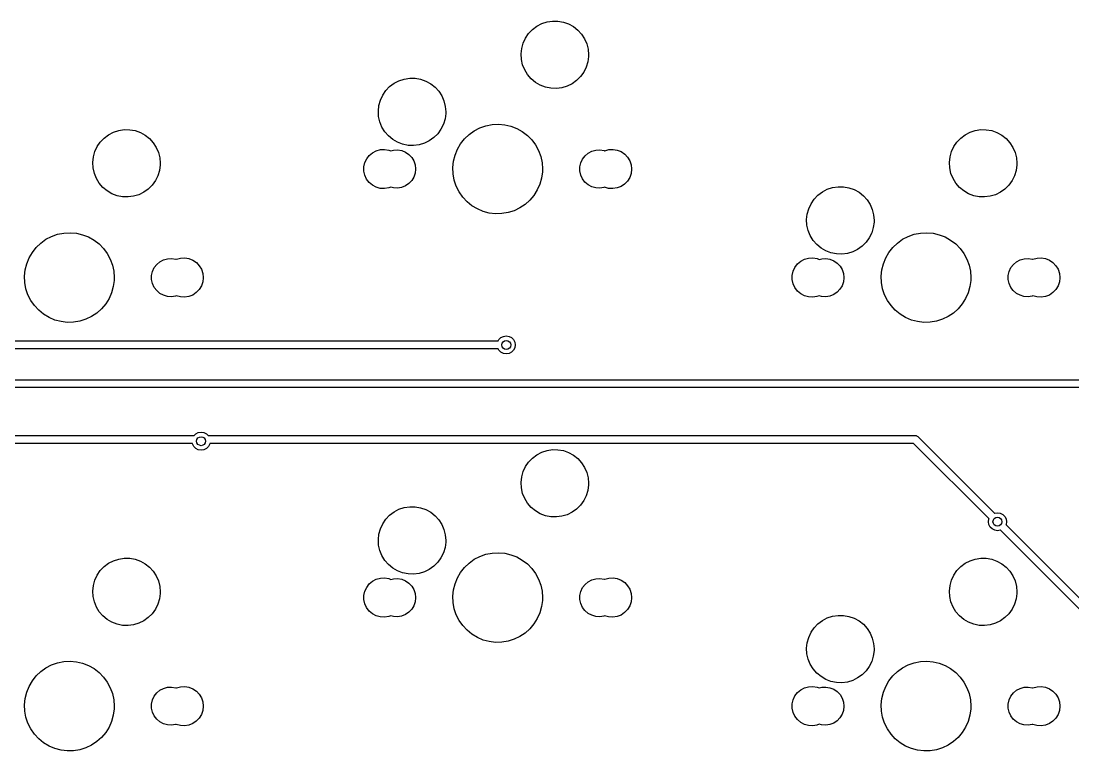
# Model space of a CAD drawing. Extents: x 52 to 375, y -138 to -43.
# Drawn here: x 271.14 to 317.93, y -94.19 to -61.75 of the extents above; entities that cross this region are included whole.
import ezdxf

# ---------------------------------------------------------------- set-up
doc = ezdxf.new("R2010")
doc.units = 0
doc.layers.add('BLACK', color=7, linetype='CONTINUOUS')

msp = doc.modelspace()

# ---------------------------------------------------------------- linework, layer by layer
at = {"layer": 'BLACK', "linetype": 'CONTINUOUS'}
for p, q in [((294.539, -61.7868), (294.782, -61.7497)), ((294.782, -61.7497), (295.027, -61.7527)), ((295.027, -61.7527), (295.269, -61.7958)), ((293.72, -62.302), (293.89, -62.1243)), ((293.89, -62.1243), (294.087, -61.9767)), ((294.087, -61.9767), (294.305, -61.8632)), ((294.305, -61.8632), (294.539, -61.7868)), ((295.269, -61.7958), (295.501, -61.8778)), ((295.501, -61.8778), (295.716, -61.9966)), ((295.716, -61.9966), (295.909, -62.149)), ((295.909, -62.149), (296.075, -62.3308)), ((293.478, -62.7281), (293.582, -62.5051)), ((293.582, -62.5051), (293.72, -62.302)), ((296.075, -62.3308), (296.208, -62.5372)), ((296.208, -62.5372), (296.306, -62.7626)), ((293.387, -63.2094), (293.413, -62.9649)), ((293.413, -62.9649), (293.478, -62.7281)), ((296.306, -62.7626), (296.366, -63.001)), ((296.366, -63.001), (296.386, -63.246)), ((293.401, -63.4548), (293.387, -63.2094)), ((293.455, -63.6946), (293.401, -63.4548)), ((296.352, -63.563), (296.281, -63.7982)), ((296.384, -63.3193), (296.352, -63.563)), ((296.386, -63.246), (296.384, -63.3193)), ((293.547, -63.9223), (293.455, -63.6946)), ((293.676, -64.1319), (293.547, -63.9223)), ((296.172, -64.0186), (296.029, -64.2182)), ((296.281, -63.7982), (296.172, -64.0186)), ((287.54, -64.6643), (287.737, -64.5167)), ((287.737, -64.5167), (287.955, -64.4032)), ((287.955, -64.4032), (288.189, -64.3268)), ((288.189, -64.3268), (288.432, -64.2897)), ((288.432, -64.2897), (288.677, -64.2927)), ((288.677, -64.2927), (288.919, -64.3358)), ((288.919, -64.3358), (289.151, -64.4178)), ((289.151, -64.4178), (289.366, -64.5366)), ((289.366, -64.5366), (289.559, -64.689)), ((293.837, -64.3177), (293.676, -64.1319)), ((294.026, -64.4747), (293.837, -64.3177)), ((294.238, -64.5987), (294.026, -64.4747)), ((295.654, -64.5344), (295.434, -64.6426)), ((295.854, -64.3917), (295.654, -64.5344)), ((296.029, -64.2182), (295.854, -64.3917)), ((287.232, -65.0451), (287.37, -64.842)), ((287.37, -64.842), (287.54, -64.6643)), ((289.559, -64.689), (289.725, -64.8708)), ((289.725, -64.8708), (289.858, -65.0772)), ((294.468, -64.6864), (294.238, -64.5987)), ((294.709, -64.7354), (294.468, -64.6864)), ((294.954, -64.7445), (294.709, -64.7354)), ((295.198, -64.7132), (294.954, -64.7445)), ((295.434, -64.6426), (295.198, -64.7132)), ((287.063, -65.5049), (287.128, -65.2681)), ((287.128, -65.2681), (287.232, -65.0451)), ((289.858, -65.0772), (289.956, -65.3026)), ((289.956, -65.3026), (290.016, -65.541)), ((287.037, -65.7494), (287.063, -65.5049)), ((287.051, -65.9948), (287.037, -65.7494)), ((290.034, -65.8593), (290.002, -66.103)), ((290.016, -65.541), (290.036, -65.786)), ((290.036, -65.786), (290.034, -65.8593)), ((287.105, -66.2346), (287.051, -65.9948)), ((287.197, -66.4623), (287.105, -66.2346)), ((289.931, -66.3382), (289.822, -66.5586)), ((290.002, -66.103), (289.931, -66.3382)), ((291.554, -66.4961), (291.82, -66.4028)), ((291.82, -66.4028), (292.096, -66.3478)), ((292.096, -66.3478), (292.378, -66.3323)), ((292.378, -66.3323), (292.658, -66.3566)), ((292.658, -66.3566), (292.932, -66.4202)), ((292.932, -66.4202), (293.195, -66.5219)), ((274.84, -66.9503), (275.037, -66.8027)), ((275.037, -66.8027), (275.255, -66.6892)), ((275.255, -66.6892), (275.489, -66.6128)), ((275.489, -66.6128), (275.732, -66.5757)), ((275.732, -66.5757), (275.977, -66.5787)), ((275.977, -66.5787), (276.219, -66.6218)), ((276.219, -66.6218), (276.451, -66.7038)), ((276.451, -66.7038), (276.666, -66.8226)), ((276.666, -66.8226), (276.859, -66.975)), ((287.326, -66.6719), (287.197, -66.4623)), ((287.487, -66.8577), (287.326, -66.6719)), ((287.676, -67.0147), (287.487, -66.8577)), ((289.679, -66.7582), (289.504, -66.9317)), ((289.822, -66.5586), (289.679, -66.7582)), ((290.871, -66.9841), (291.075, -66.7897)), ((291.075, -66.7897), (291.304, -66.6259)), ((291.304, -66.6259), (291.554, -66.4961)), ((293.195, -66.5219), (293.441, -66.6595)), ((293.441, -66.6595), (293.665, -66.8304)), ((293.665, -66.8304), (293.862, -67.0311)), ((312.94, -66.9503), (313.137, -66.8027)), ((313.137, -66.8027), (313.355, -66.6892)), ((313.355, -66.6892), (313.589, -66.6128)), ((313.589, -66.6128), (313.832, -66.5757)), ((313.832, -66.5757), (314.077, -66.5787)), ((314.077, -66.5787), (314.319, -66.6218)), ((314.319, -66.6218), (314.551, -66.7038)), ((314.551, -66.7038), (314.766, -66.8226)), ((314.766, -66.8226), (314.959, -66.975)), ((274.428, -67.5541), (274.532, -67.3311)), ((274.532, -67.3311), (274.67, -67.128)), ((274.67, -67.128), (274.84, -66.9503)), ((276.859, -66.975), (277.025, -67.1568)), ((277.025, -67.1568), (277.158, -67.3632)), ((277.158, -67.3632), (277.256, -67.5886)), ((287.888, -67.1387), (287.676, -67.0147)), ((288.118, -67.2264), (287.888, -67.1387)), ((288.359, -67.2754), (288.118, -67.2264)), ((288.604, -67.2845), (288.359, -67.2754)), ((288.848, -67.2532), (288.604, -67.2845)), ((289.084, -67.1826), (288.848, -67.2532)), ((289.304, -67.0744), (289.084, -67.1826)), ((289.504, -66.9317), (289.304, -67.0744)), ((290.556, -67.4488), (290.697, -67.2053)), ((290.697, -67.2053), (290.871, -66.9841)), ((293.862, -67.0311), (294.03, -67.2576)), ((294.03, -67.2576), (294.163, -67.5055)), ((312.528, -67.5541), (312.632, -67.3311)), ((312.632, -67.3311), (312.77, -67.128)), ((312.77, -67.128), (312.94, -66.9503)), ((314.959, -66.975), (315.125, -67.1568)), ((315.125, -67.1568), (315.258, -67.3632)), ((315.258, -67.3632), (315.356, -67.5886)), ((274.337, -68.0354), (274.363, -67.7909)), ((274.363, -67.7909), (274.428, -67.5541)), ((277.256, -67.5886), (277.316, -67.827)), ((277.316, -67.827), (277.336, -68.072)), ((286.518, -67.8727), (286.633, -67.7226)), ((286.633, -67.7226), (286.777, -67.6006)), ((286.777, -67.6006), (286.944, -67.5124)), ((286.944, -67.5124), (287.126, -67.4623)), ((287.126, -67.4623), (287.315, -67.4524)), ((287.315, -67.4524), (287.502, -67.4832)), ((287.502, -67.4832), (287.592, -67.5195)), ((287.592, -67.5195), (287.71, -67.4869)), ((287.71, -67.4869), (287.894, -67.4773)), ((287.894, -67.4773), (288.075, -67.5073)), ((288.075, -67.5073), (288.245, -67.5755)), ((288.245, -67.5755), (288.397, -67.6787)), ((288.397, -67.6787), (288.523, -67.8121)), ((288.523, -67.8121), (288.618, -67.9695)), ((290.382, -67.9832), (290.45, -67.7099)), ((290.45, -67.7099), (290.556, -67.4488)), ((294.163, -67.5055), (294.261, -67.7697)), ((294.261, -67.7697), (294.32, -68.0451)), ((296.119, -67.8857), (296.231, -67.7398)), ((296.231, -67.7398), (296.371, -67.6213)), ((296.371, -67.6213), (296.533, -67.5357)), ((296.533, -67.5357), (296.71, -67.4869)), ((296.71, -67.4869), (296.894, -67.4773)), ((296.894, -67.4773), (297.075, -67.5073)), ((297.075, -67.5073), (297.097, -67.5162)), ((297.097, -67.5162), (297.104, -67.5124)), ((297.104, -67.5124), (297.286, -67.4623)), ((297.286, -67.4623), (297.475, -67.4524)), ((297.475, -67.4524), (297.662, -67.4832)), ((297.662, -67.4832), (297.837, -67.5534)), ((297.837, -67.5534), (297.993, -67.6597)), ((297.993, -67.6597), (298.123, -67.797)), ((298.123, -67.797), (298.221, -67.959)), ((312.437, -68.0354), (312.463, -67.7909)), ((312.463, -67.7909), (312.528, -67.5541)), ((315.356, -67.5886), (315.416, -67.827)), ((315.416, -67.827), (315.436, -68.072)), ((274.351, -68.2808), (274.337, -68.0354)), ((274.405, -68.5206), (274.351, -68.2808)), ((277.334, -68.1453), (277.302, -68.389)), ((277.336, -68.072), (277.334, -68.1453)), ((286.396, -68.4175), (286.397, -68.2285)), ((286.397, -68.2285), (286.438, -68.044)), ((286.438, -68.044), (286.518, -67.8727)), ((288.618, -67.9695), (288.676, -68.1435)), ((288.676, -68.1435), (288.696, -68.326)), ((290.353, -68.2634), (290.382, -67.9832)), ((290.364, -68.5448), (290.353, -68.2634)), ((294.32, -68.0451), (294.34, -68.326)), ((296.001, -68.2313), (296.042, -68.0521)), ((296.001, -68.4148), (296.001, -68.2313)), ((296.042, -68.0521), (296.119, -67.8857)), ((298.221, -67.959), (298.281, -68.1381)), ((298.281, -68.1381), (298.301, -68.326)), ((312.451, -68.2808), (312.437, -68.0354)), ((312.505, -68.5206), (312.451, -68.2808)), ((315.434, -68.1453), (315.402, -68.389)), ((315.436, -68.072), (315.434, -68.1453)), ((274.497, -68.7483), (274.405, -68.5206)), ((274.626, -68.9579), (274.497, -68.7483)), ((277.231, -68.6242), (277.122, -68.8446)), ((277.302, -68.389), (277.231, -68.6242)), ((286.436, -68.6022), (286.396, -68.4175)), ((286.515, -68.774), (286.436, -68.6022)), ((286.628, -68.925), (286.515, -68.774)), ((288.615, -68.6879), (288.52, -68.8446)), ((288.675, -68.5143), (288.615, -68.6879)), ((288.696, -68.3319), (288.675, -68.5143)), ((288.696, -68.326), (288.696, -68.3319)), ((290.415, -68.8219), (290.364, -68.5448)), ((294.299, -68.7303), (294.222, -69.0014)), ((294.336, -68.4512), (294.299, -68.7303)), ((294.34, -68.326), (294.336, -68.4512)), ((296.04, -68.5943), (296.001, -68.4148)), ((296.116, -68.7612), (296.04, -68.5943)), ((296.227, -68.9079), (296.116, -68.7612)), ((298.218, -68.6986), (298.119, -68.8599)), ((298.279, -68.5199), (298.218, -68.6986)), ((298.301, -68.3321), (298.279, -68.5199)), ((298.301, -68.326), (298.301, -68.3321)), ((312.597, -68.7483), (312.505, -68.5206)), ((312.726, -68.9579), (312.597, -68.7483)), ((315.331, -68.6242), (315.222, -68.8446)), ((315.402, -68.389), (315.331, -68.6242)), ((274.787, -69.1437), (274.626, -68.9579)), ((274.976, -69.3007), (274.787, -69.1437)), ((276.804, -69.2177), (276.604, -69.3604)), ((276.979, -69.0442), (276.804, -69.2177)), ((277.122, -68.8446), (276.979, -69.0442)), ((286.772, -69.048), (286.628, -68.925)), ((286.938, -69.1373), (286.772, -69.048)), ((287.12, -69.1887), (286.938, -69.1373)), ((287.309, -69.2), (287.12, -69.1887)), ((287.496, -69.1704), (287.309, -69.2)), ((287.593, -69.1324), (287.496, -69.1704)), ((287.704, -69.1641), (287.593, -69.1324)), ((287.888, -69.175), (287.704, -69.1641)), ((288.069, -69.1463), (287.888, -69.175)), ((288.24, -69.0793), (288.069, -69.1463)), ((288.393, -68.9771), (288.24, -69.0793)), ((288.52, -68.8446), (288.393, -68.9771)), ((290.504, -69.089), (290.415, -68.8219)), ((290.63, -69.341), (290.504, -69.089)), ((294.222, -69.0014), (294.108, -69.259)), ((296.366, -69.0273), (296.227, -68.9079)), ((296.528, -69.1141), (296.366, -69.0273)), ((296.704, -69.1641), (296.528, -69.1141)), ((296.888, -69.175), (296.704, -69.1641)), ((297.069, -69.1463), (296.888, -69.175)), ((297.096, -69.1358), (297.069, -69.1463)), ((297.098, -69.1373), (297.096, -69.1358)), ((297.28, -69.1887), (297.098, -69.1373)), ((297.469, -69.2), (297.28, -69.1887)), ((297.656, -69.1704), (297.469, -69.2)), ((297.832, -69.1014), (297.656, -69.1704)), ((297.989, -68.9963), (297.832, -69.1014)), ((298.119, -68.8599), (297.989, -68.9963)), ((306.787, -69.3427), (307.005, -69.2292)), ((307.005, -69.2292), (307.239, -69.1528)), ((307.239, -69.1528), (307.482, -69.1157)), ((307.482, -69.1157), (307.727, -69.1187)), ((307.727, -69.1187), (307.969, -69.1618)), ((307.969, -69.1618), (308.201, -69.2438)), ((308.201, -69.2438), (308.416, -69.3626)), ((312.887, -69.1437), (312.726, -68.9579)), ((313.076, -69.3007), (312.887, -69.1437)), ((314.904, -69.2177), (314.704, -69.3604)), ((315.079, -69.0442), (314.904, -69.2177)), ((315.222, -68.8446), (315.079, -69.0442)), ((275.188, -69.4247), (274.976, -69.3007)), ((275.418, -69.5124), (275.188, -69.4247)), ((275.659, -69.5614), (275.418, -69.5124)), ((275.904, -69.5705), (275.659, -69.5614)), ((276.148, -69.5392), (275.904, -69.5705)), ((276.384, -69.4686), (276.148, -69.5392)), ((276.604, -69.3604), (276.384, -69.4686)), ((290.79, -69.5727), (290.63, -69.341)), ((290.981, -69.7795), (290.79, -69.5727)), ((293.959, -69.498), (293.778, -69.7136)), ((294.108, -69.259), (293.959, -69.498)), ((306.282, -69.8711), (306.42, -69.668)), ((306.42, -69.668), (306.59, -69.4903)), ((306.59, -69.4903), (306.787, -69.3427)), ((308.416, -69.3626), (308.609, -69.515)), ((308.609, -69.515), (308.775, -69.6968)), ((308.775, -69.6968), (308.908, -69.9032)), ((313.288, -69.4247), (313.076, -69.3007)), ((313.518, -69.5124), (313.288, -69.4247)), ((313.759, -69.5614), (313.518, -69.5124)), ((314.004, -69.5705), (313.759, -69.5614)), ((314.248, -69.5392), (314.004, -69.5705)), ((314.484, -69.4686), (314.248, -69.5392)), ((314.704, -69.3604), (314.484, -69.4686)), ((291.2, -69.9573), (290.981, -69.7795)), ((291.441, -70.1026), (291.2, -69.9573)), ((291.7, -70.2124), (291.441, -70.1026)), ((293.08, -70.1799), (292.812, -70.2648)), ((293.334, -70.058), (293.08, -70.1799)), ((293.568, -69.9015), (293.334, -70.058)), ((293.778, -69.7136), (293.568, -69.9015)), ((306.113, -70.3309), (306.178, -70.0941)), ((306.178, -70.0941), (306.282, -69.8711)), ((308.908, -69.9032), (309.006, -70.1286)), ((309.006, -70.1286), (309.066, -70.367)), ((291.973, -70.2846), (291.7, -70.2124)), ((292.252, -70.3177), (291.973, -70.2846)), ((292.534, -70.3111), (292.252, -70.3177)), ((292.812, -70.2648), (292.534, -70.3111)), ((306.087, -70.5754), (306.113, -70.3309)), ((306.101, -70.8208), (306.087, -70.5754)), ((309.066, -70.367), (309.086, -70.612)), ((309.086, -70.612), (309.084, -70.6853)), ((306.155, -71.0606), (306.101, -70.8208)), ((306.247, -71.2883), (306.155, -71.0606)), ((309.052, -70.929), (308.981, -71.1642)), ((309.084, -70.6853), (309.052, -70.929)), ((272.025, -71.6157), (272.254, -71.4519)), ((272.254, -71.4519), (272.504, -71.3221)), ((272.504, -71.3221), (272.77, -71.2288)), ((272.77, -71.2288), (273.046, -71.1738)), ((273.046, -71.1738), (273.328, -71.1583)), ((273.328, -71.1583), (273.608, -71.1826)), ((273.608, -71.1826), (273.882, -71.2462)), ((273.882, -71.2462), (274.145, -71.3479)), ((274.145, -71.3479), (274.391, -71.4855)), ((274.391, -71.4855), (274.615, -71.6564)), ((306.376, -71.4979), (306.247, -71.2883)), ((306.537, -71.6837), (306.376, -71.4979)), ((308.729, -71.5842), (308.554, -71.7577)), ((308.872, -71.3846), (308.729, -71.5842)), ((308.981, -71.1642), (308.872, -71.3846)), ((310.125, -71.6157), (310.354, -71.4519)), ((310.354, -71.4519), (310.604, -71.3221)), ((310.604, -71.3221), (310.87, -71.2288)), ((310.87, -71.2288), (311.146, -71.1738)), ((311.146, -71.1738), (311.428, -71.1583)), ((311.428, -71.1583), (311.708, -71.1826)), ((311.708, -71.1826), (311.982, -71.2462)), ((311.982, -71.2462), (312.245, -71.3479)), ((312.245, -71.3479), (312.491, -71.4855)), ((312.491, -71.4855), (312.715, -71.6564)), ((271.506, -72.2748), (271.647, -72.0313)), ((271.647, -72.0313), (271.821, -71.8101)), ((271.821, -71.8101), (272.025, -71.6157)), ((274.615, -71.6564), (274.812, -71.8571)), ((274.812, -71.8571), (274.98, -72.0836)), ((306.726, -71.8407), (306.537, -71.6837)), ((306.938, -71.9647), (306.726, -71.8407)), ((307.168, -72.0524), (306.938, -71.9647)), ((307.409, -72.1014), (307.168, -72.0524)), ((308.134, -72.0086), (307.898, -72.0792)), ((308.354, -71.9004), (308.134, -72.0086)), ((308.554, -71.7577), (308.354, -71.9004)), ((309.606, -72.2748), (309.747, -72.0313)), ((309.747, -72.0313), (309.921, -71.8101)), ((309.921, -71.8101), (310.125, -71.6157)), ((312.715, -71.6564), (312.912, -71.8571)), ((312.912, -71.8571), (313.08, -72.0836)), ((271.4, -72.5359), (271.506, -72.2748)), ((274.98, -72.0836), (275.113, -72.3315)), ((275.113, -72.3315), (275.211, -72.5957)), ((277.181, -72.5658), (277.321, -72.4473)), ((277.321, -72.4473), (277.483, -72.3617)), ((277.483, -72.3617), (277.66, -72.3129)), ((277.66, -72.3129), (277.844, -72.3033)), ((277.844, -72.3033), (278.025, -72.3333)), ((278.025, -72.3333), (278.047, -72.3422)), ((278.047, -72.3422), (278.054, -72.3384)), ((278.054, -72.3384), (278.236, -72.2883)), ((278.236, -72.2883), (278.425, -72.2784)), ((278.425, -72.2784), (278.612, -72.3092)), ((278.612, -72.3092), (278.787, -72.3794)), ((278.787, -72.3794), (278.943, -72.4857)), ((278.943, -72.4857), (279.073, -72.623)), ((305.683, -72.5486), (305.827, -72.4266)), ((305.827, -72.4266), (305.994, -72.3384)), ((305.994, -72.3384), (306.176, -72.2883)), ((306.176, -72.2883), (306.365, -72.2784)), ((306.365, -72.2784), (306.552, -72.3092)), ((306.552, -72.3092), (306.642, -72.3455)), ((306.642, -72.3455), (306.76, -72.3129)), ((306.76, -72.3129), (306.944, -72.3033)), ((306.944, -72.3033), (307.125, -72.3333)), ((307.125, -72.3333), (307.295, -72.4015)), ((307.295, -72.4015), (307.447, -72.5047)), ((307.654, -72.1105), (307.409, -72.1014)), ((307.447, -72.5047), (307.573, -72.6381)), ((307.898, -72.0792), (307.654, -72.1105)), ((309.5, -72.5359), (309.606, -72.2748)), ((313.08, -72.0836), (313.213, -72.3315)), ((313.213, -72.3315), (313.311, -72.5957)), ((315.281, -72.5658), (315.421, -72.4473)), ((315.421, -72.4473), (315.583, -72.3617)), ((315.583, -72.3617), (315.76, -72.3129)), ((315.76, -72.3129), (315.944, -72.3033)), ((315.944, -72.3033), (316.125, -72.3333)), ((316.125, -72.3333), (316.147, -72.3422)), ((316.147, -72.3422), (316.154, -72.3384)), ((316.154, -72.3384), (316.336, -72.2883)), ((316.336, -72.2883), (316.525, -72.2784)), ((316.525, -72.2784), (316.712, -72.3092)), ((316.712, -72.3092), (316.887, -72.3794)), ((316.887, -72.3794), (317.043, -72.4857)), ((317.043, -72.4857), (317.173, -72.623)), ((271.303, -73.0894), (271.332, -72.8092)), ((271.332, -72.8092), (271.4, -72.5359)), ((275.211, -72.5957), (275.27, -72.8711)), ((275.27, -72.8711), (275.29, -73.152)), ((276.951, -73.0573), (276.992, -72.8781)), ((276.992, -72.8781), (277.069, -72.7117)), ((277.069, -72.7117), (277.181, -72.5658)), ((279.073, -72.623), (279.171, -72.785)), ((279.171, -72.785), (279.231, -72.9641)), ((279.231, -72.9641), (279.251, -73.152)), ((305.447, -73.0545), (305.488, -72.87)), ((305.488, -72.87), (305.568, -72.6987)), ((305.568, -72.6987), (305.683, -72.5486)), ((307.573, -72.6381), (307.668, -72.7955)), ((307.668, -72.7955), (307.726, -72.9695)), ((307.726, -72.9695), (307.746, -73.152)), ((309.403, -73.0894), (309.432, -72.8092)), ((309.432, -72.8092), (309.5, -72.5359)), ((313.311, -72.5957), (313.37, -72.8711)), ((313.37, -72.8711), (313.39, -73.152)), ((315.051, -73.0573), (315.092, -72.8781)), ((315.092, -72.8781), (315.169, -72.7117)), ((315.169, -72.7117), (315.281, -72.5658)), ((317.173, -72.623), (317.271, -72.785)), ((317.271, -72.785), (317.331, -72.9641)), ((317.331, -72.9641), (317.351, -73.152)), ((271.314, -73.3708), (271.303, -73.0894)), ((271.365, -73.6479), (271.314, -73.3708)), ((275.286, -73.2772), (275.249, -73.5563)), ((275.29, -73.152), (275.286, -73.2772)), ((276.951, -73.2408), (276.951, -73.0573)), ((276.99, -73.4203), (276.951, -73.2408)), ((277.066, -73.5872), (276.99, -73.4203)), ((279.229, -73.3459), (279.168, -73.5246)), ((279.251, -73.1581), (279.229, -73.3459)), ((279.251, -73.152), (279.251, -73.1581)), ((305.446, -73.2435), (305.447, -73.0545)), ((305.486, -73.4282), (305.446, -73.2435)), ((305.565, -73.6), (305.486, -73.4282)), ((307.725, -73.3403), (307.665, -73.5139)), ((307.746, -73.1579), (307.725, -73.3403)), ((307.746, -73.152), (307.746, -73.1579)), ((309.414, -73.3708), (309.403, -73.0894)), ((309.465, -73.6479), (309.414, -73.3708)), ((313.386, -73.2772), (313.349, -73.5563)), ((313.39, -73.152), (313.386, -73.2772)), ((315.051, -73.2408), (315.051, -73.0573)), ((315.09, -73.4203), (315.051, -73.2408)), ((315.166, -73.5872), (315.09, -73.4203)), ((317.329, -73.3459), (317.268, -73.5246)), ((317.351, -73.1581), (317.329, -73.3459)), ((317.351, -73.152), (317.351, -73.1581)), ((271.454, -73.915), (271.365, -73.6479)), ((271.58, -74.167), (271.454, -73.915)), ((275.172, -73.8274), (275.058, -74.085)), ((275.249, -73.5563), (275.172, -73.8274)), ((277.177, -73.7339), (277.066, -73.5872)), ((277.316, -73.8533), (277.177, -73.7339)), ((277.478, -73.9401), (277.316, -73.8533)), ((278.939, -73.8223), (278.782, -73.9274)), ((279.069, -73.6859), (278.939, -73.8223)), ((279.168, -73.5246), (279.069, -73.6859)), ((305.678, -73.751), (305.565, -73.6)), ((305.822, -73.874), (305.678, -73.751)), ((305.988, -73.9633), (305.822, -73.874)), ((307.29, -73.9053), (307.119, -73.9723)), ((307.443, -73.8031), (307.29, -73.9053)), ((307.57, -73.6706), (307.443, -73.8031)), ((307.665, -73.5139), (307.57, -73.6706)), ((309.554, -73.915), (309.465, -73.6479)), ((309.68, -74.167), (309.554, -73.915)), ((313.272, -73.8274), (313.158, -74.085)), ((313.349, -73.5563), (313.272, -73.8274)), ((315.277, -73.7339), (315.166, -73.5872)), ((315.416, -73.8533), (315.277, -73.7339)), ((315.578, -73.9401), (315.416, -73.8533)), ((317.039, -73.8223), (316.882, -73.9274)), ((317.169, -73.6859), (317.039, -73.8223)), ((317.268, -73.5246), (317.169, -73.6859)), ((271.74, -74.3987), (271.58, -74.167)), ((274.909, -74.324), (274.728, -74.5396)), ((275.058, -74.085), (274.909, -74.324)), ((277.654, -73.9901), (277.478, -73.9401)), ((277.838, -74.001), (277.654, -73.9901)), ((278.019, -73.9723), (277.838, -74.001)), ((278.046, -73.9618), (278.019, -73.9723)), ((278.048, -73.9633), (278.046, -73.9618)), ((278.23, -74.0147), (278.048, -73.9633)), ((278.419, -74.026), (278.23, -74.0147)), ((278.606, -73.9964), (278.419, -74.026)), ((278.782, -73.9274), (278.606, -73.9964)), ((306.17, -74.0147), (305.988, -73.9633)), ((306.359, -74.026), (306.17, -74.0147)), ((306.546, -73.9964), (306.359, -74.026)), ((306.643, -73.9584), (306.546, -73.9964)), ((306.754, -73.9901), (306.643, -73.9584)), ((306.938, -74.001), (306.754, -73.9901)), ((307.119, -73.9723), (306.938, -74.001)), ((309.84, -74.3987), (309.68, -74.167)), ((313.009, -74.324), (312.828, -74.5396)), ((313.158, -74.085), (313.009, -74.324)), ((315.754, -73.9901), (315.578, -73.9401)), ((315.938, -74.001), (315.754, -73.9901)), ((316.119, -73.9723), (315.938, -74.001)), ((316.146, -73.9618), (316.119, -73.9723)), ((316.148, -73.9633), (316.146, -73.9618)), ((316.33, -74.0147), (316.148, -73.9633)), ((316.519, -74.026), (316.33, -74.0147)), ((316.706, -73.9964), (316.519, -74.026)), ((316.882, -73.9274), (316.706, -73.9964)), ((271.931, -74.6055), (271.74, -74.3987)), ((272.15, -74.7833), (271.931, -74.6055)), ((272.391, -74.9286), (272.15, -74.7833)), ((274.518, -74.7275), (274.284, -74.884)), ((274.728, -74.5396), (274.518, -74.7275)), ((310.031, -74.6055), (309.84, -74.3987)), ((310.25, -74.7833), (310.031, -74.6055)), ((310.491, -74.9286), (310.25, -74.7833)), ((312.618, -74.7275), (312.384, -74.884)), ((312.828, -74.5396), (312.618, -74.7275)), ((272.65, -75.0384), (272.391, -74.9286)), ((272.923, -75.1106), (272.65, -75.0384)), ((273.202, -75.1437), (272.923, -75.1106)), ((273.484, -75.1371), (273.202, -75.1437)), ((273.762, -75.0908), (273.484, -75.1371)), ((274.03, -75.0059), (273.762, -75.0908)), ((274.284, -74.884), (274.03, -75.0059)), ((310.75, -75.0384), (310.491, -74.9286)), ((311.023, -75.1106), (310.75, -75.0384)), ((311.302, -75.1437), (311.023, -75.1106)), ((311.584, -75.1371), (311.302, -75.1437)), ((311.862, -75.0908), (311.584, -75.1371)), ((312.13, -75.0059), (311.862, -75.0908)), ((312.384, -74.884), (312.13, -75.0059)), ((292.49, -75.8225), (292.601, -75.7657)), ((292.601, -75.7657), (292.725, -75.7461)), ((292.725, -75.7461), (292.849, -75.7657)), ((292.849, -75.7657), (292.96, -75.8225)), ((262.057, -75.9711), (292.371, -75.9711)), ((292.371, -75.9711), (292.401, -75.911)), ((292.401, -75.911), (292.49, -75.8225)), ((292.96, -75.8225), (293.049, -75.911)), ((293.049, -75.911), (293.105, -76.0225)), ((293.105, -76.0225), (293.125, -76.1461)), ((293.125, -76.1461), (293.105, -76.2697)), ((292.371, -76.3211), (261.984, -76.3211)), ((292.401, -76.3812), (292.371, -76.3211)), ((292.49, -76.4697), (292.401, -76.3812)), ((292.601, -76.5265), (292.49, -76.4697)), ((292.725, -76.5461), (292.601, -76.5265)), ((292.849, -76.5265), (292.725, -76.5461)), ((292.96, -76.4697), (292.849, -76.5265)), ((293.049, -76.3812), (292.96, -76.4697)), ((293.105, -76.2697), (293.049, -76.3812)), ((320.949, -78.0427), (248.41, -78.0427)), ((248.482, -77.6927), (321.021, -77.6927)), ((249.317, -80.1732), (278.847, -80.1732)), ((278.847, -80.1732), (278.919, -80.1009)), ((278.919, -80.1009), (279.03, -80.0441)), ((279.03, -80.0441), (279.154, -80.0245)), ((279.154, -80.0245), (279.278, -80.0441)), ((279.278, -80.0441), (279.389, -80.1009)), ((279.389, -80.1009), (279.462, -80.1732)), ((279.462, -80.1732), (310.919, -80.1732)), ((310.919, -80.1732), (310.962, -80.1787)), ((310.962, -80.1787), (310.966, -80.1809)), ((310.966, -80.1809), (310.971, -80.1812)), ((310.971, -80.1812), (311.003, -80.2005)), ((311.003, -80.2005), (311.036, -80.2181)), ((311.036, -80.2181), (311.038, -80.222)), ((311.038, -80.222), (311.042, -80.2245)), ((311.042, -80.2245), (314.445, -83.6271)), ((278.77, -80.5232), (249.245, -80.5232)), ((278.774, -80.5481), (278.77, -80.5232)), ((278.83, -80.6596), (278.774, -80.5481)), ((278.919, -80.7481), (278.83, -80.6596)), ((279.03, -80.8049), (278.919, -80.7481)), ((279.154, -80.8245), (279.03, -80.8049)), ((279.278, -80.8049), (279.154, -80.8245)), ((279.389, -80.7481), (279.278, -80.8049)), ((279.478, -80.6596), (279.389, -80.7481)), ((279.535, -80.5481), (279.478, -80.6596)), ((279.538, -80.5232), (279.535, -80.5481)), ((310.846, -80.5232), (279.538, -80.5232)), ((294.087, -81.0267), (294.305, -80.9132)), ((294.305, -80.9132), (294.539, -80.8368)), ((294.539, -80.8368), (294.782, -80.7997)), ((294.782, -80.7997), (295.027, -80.8027)), ((295.027, -80.8027), (295.269, -80.8458)), ((295.269, -80.8458), (295.501, -80.9278)), ((295.501, -80.9278), (295.716, -81.0466)), ((314.198, -83.8746), (310.846, -80.5232)), ((293.582, -81.5551), (293.72, -81.352)), ((293.72, -81.352), (293.89, -81.1743)), ((293.89, -81.1743), (294.087, -81.0267)), ((295.716, -81.0466), (295.909, -81.199)), ((295.909, -81.199), (296.075, -81.3808)), ((296.075, -81.3808), (296.208, -81.5872)), ((293.413, -82.0149), (293.478, -81.7781)), ((293.478, -81.7781), (293.582, -81.5551)), ((296.208, -81.5872), (296.306, -81.8126)), ((296.306, -81.8126), (296.366, -82.051)), ((293.387, -82.2594), (293.413, -82.0149)), ((293.401, -82.5048), (293.387, -82.2594)), ((296.366, -82.051), (296.386, -82.296)), ((296.386, -82.296), (296.384, -82.3693)), ((293.455, -82.7446), (293.401, -82.5048)), ((293.547, -82.9723), (293.455, -82.7446)), ((296.352, -82.613), (296.281, -82.8482)), ((296.384, -82.3693), (296.352, -82.613)), ((293.676, -83.1819), (293.547, -82.9723)), ((293.837, -83.3677), (293.676, -83.1819)), ((296.029, -83.2682), (295.854, -83.4417)), ((296.172, -83.0686), (296.029, -83.2682)), ((296.281, -82.8482), (296.172, -83.0686)), ((287.37, -83.892), (287.54, -83.7143)), ((287.54, -83.7143), (287.737, -83.5667)), ((287.737, -83.5667), (287.955, -83.4532)), ((287.955, -83.4532), (288.189, -83.3768)), ((288.189, -83.3768), (288.432, -83.3397)), ((288.432, -83.3397), (288.677, -83.3427)), ((288.677, -83.3427), (288.919, -83.3858)), ((288.919, -83.3858), (289.151, -83.4678)), ((289.151, -83.4678), (289.366, -83.5866)), ((289.366, -83.5866), (289.559, -83.739)), ((289.559, -83.739), (289.725, -83.9208)), ((294.026, -83.5247), (293.837, -83.3677)), ((294.238, -83.6487), (294.026, -83.5247)), ((294.468, -83.7364), (294.238, -83.6487)), ((294.709, -83.7854), (294.468, -83.7364)), ((295.434, -83.6926), (295.198, -83.7632)), ((295.654, -83.5844), (295.434, -83.6926)), ((295.854, -83.4417), (295.654, -83.5844)), ((314.445, -83.6271), (314.451, -83.624)), ((314.451, -83.624), (314.575, -83.6044)), ((314.575, -83.6044), (314.699, -83.624)), ((314.699, -83.624), (314.81, -83.6808)), ((314.81, -83.6808), (314.899, -83.7693)), ((287.128, -84.3181), (287.232, -84.0951)), ((287.232, -84.0951), (287.37, -83.892)), ((289.725, -83.9208), (289.858, -84.1272)), ((289.858, -84.1272), (289.956, -84.3526)), ((294.954, -83.7945), (294.709, -83.7854)), ((295.198, -83.7632), (294.954, -83.7945)), ((314.175, -84.0044), (314.194, -83.8808)), ((314.194, -84.128), (314.175, -84.0044)), ((314.194, -83.8808), (314.198, -83.8746)), ((314.251, -84.2395), (314.194, -84.128)), ((314.899, -83.7693), (314.955, -83.8808)), ((314.955, -84.128), (314.952, -84.1342)), ((314.952, -84.1342), (318.709, -87.891)), ((314.955, -83.8808), (314.975, -84.0044)), ((314.975, -84.0044), (314.955, -84.128)), ((287.037, -84.7994), (287.063, -84.5549)), ((287.063, -84.5549), (287.128, -84.3181)), ((289.956, -84.3526), (290.016, -84.591)), ((290.016, -84.591), (290.036, -84.836)), ((314.34, -84.328), (314.251, -84.2395)), ((314.451, -84.3848), (314.34, -84.328)), ((314.575, -84.4044), (314.451, -84.3848)), ((314.699, -84.3848), (314.575, -84.4044)), ((314.705, -84.3817), (314.699, -84.3848)), ((318.513, -88.1897), (314.705, -84.3817)), ((287.051, -85.0448), (287.037, -84.7994)), ((287.105, -85.2846), (287.051, -85.0448)), ((290.002, -85.153), (289.931, -85.3882)), ((290.034, -84.9093), (290.002, -85.153)), ((290.036, -84.836), (290.034, -84.9093)), ((287.197, -85.5123), (287.105, -85.2846)), ((287.326, -85.7219), (287.197, -85.5123)), ((289.822, -85.6086), (289.679, -85.8082)), ((289.931, -85.3882), (289.822, -85.6086)), ((291.304, -85.6759), (291.554, -85.5461)), ((291.554, -85.5461), (291.82, -85.4528)), ((291.82, -85.4528), (292.096, -85.3978)), ((292.096, -85.3978), (292.378, -85.3823)), ((292.378, -85.3823), (292.658, -85.4066)), ((292.658, -85.4066), (292.932, -85.4702)), ((292.932, -85.4702), (293.195, -85.5719)), ((293.195, -85.5719), (293.441, -85.7095)), ((274.67, -86.178), (274.84, -86.0003)), ((274.84, -86.0003), (275.037, -85.8527)), ((275.037, -85.8527), (275.255, -85.7392)), ((275.255, -85.7392), (275.489, -85.6628)), ((275.489, -85.6628), (275.732, -85.6257)), ((275.732, -85.6257), (275.977, -85.6287)), ((275.977, -85.6287), (276.219, -85.6718)), ((276.219, -85.6718), (276.451, -85.7538)), ((276.451, -85.7538), (276.666, -85.8726)), ((276.666, -85.8726), (276.859, -86.025)), ((276.859, -86.025), (277.025, -86.2068)), ((287.487, -85.9077), (287.326, -85.7219)), ((287.676, -86.0647), (287.487, -85.9077)), ((287.888, -86.1887), (287.676, -86.0647)), ((289.504, -85.9817), (289.304, -86.1244)), ((289.679, -85.8082), (289.504, -85.9817)), ((290.697, -86.2553), (290.871, -86.0341)), ((290.871, -86.0341), (291.075, -85.8397)), ((291.075, -85.8397), (291.304, -85.6759)), ((293.441, -85.7095), (293.665, -85.8804)), ((293.665, -85.8804), (293.862, -86.0811)), ((293.862, -86.0811), (294.03, -86.3076)), ((312.77, -86.178), (312.94, -86.0003)), ((312.94, -86.0003), (313.137, -85.8527)), ((313.137, -85.8527), (313.355, -85.7392)), ((313.355, -85.7392), (313.589, -85.6628)), ((313.589, -85.6628), (313.832, -85.6257)), ((313.832, -85.6257), (314.077, -85.6287)), ((314.077, -85.6287), (314.319, -85.6718)), ((314.319, -85.6718), (314.551, -85.7538)), ((314.551, -85.7538), (314.766, -85.8726)), ((314.766, -85.8726), (314.959, -86.025)), ((314.959, -86.025), (315.125, -86.2068)), ((274.428, -86.6041), (274.532, -86.3811)), ((274.532, -86.3811), (274.67, -86.178)), ((277.025, -86.2068), (277.158, -86.4132)), ((277.158, -86.4132), (277.256, -86.6386)), ((286.944, -86.5624), (287.126, -86.5123)), ((287.126, -86.5123), (287.315, -86.5024)), ((287.315, -86.5024), (287.502, -86.5332)), ((287.502, -86.5332), (287.592, -86.5695)), ((287.592, -86.5695), (287.71, -86.5369)), ((287.71, -86.5369), (287.894, -86.5273)), ((288.118, -86.2764), (287.888, -86.1887)), ((287.894, -86.5273), (288.075, -86.5573)), ((288.359, -86.3254), (288.118, -86.2764)), ((288.604, -86.3345), (288.359, -86.3254)), ((288.848, -86.3032), (288.604, -86.3345)), ((289.084, -86.2326), (288.848, -86.3032)), ((289.304, -86.1244), (289.084, -86.2326)), ((290.45, -86.7599), (290.556, -86.4988)), ((290.556, -86.4988), (290.697, -86.2553)), ((294.03, -86.3076), (294.163, -86.5555)), ((294.163, -86.5555), (294.261, -86.8197)), ((296.533, -86.5857), (296.71, -86.5369)), ((296.71, -86.5369), (296.894, -86.5273)), ((296.894, -86.5273), (297.075, -86.5573)), ((297.104, -86.5624), (297.286, -86.5123)), ((297.286, -86.5123), (297.475, -86.5024)), ((297.475, -86.5024), (297.662, -86.5332)), ((297.662, -86.5332), (297.837, -86.6034)), ((312.528, -86.6041), (312.632, -86.3811)), ((312.632, -86.3811), (312.77, -86.178)), ((315.125, -86.2068), (315.258, -86.4132)), ((315.258, -86.4132), (315.356, -86.6386)), ((274.337, -87.0854), (274.363, -86.8409)), ((274.363, -86.8409), (274.428, -86.6041)), ((277.256, -86.6386), (277.316, -86.877)), ((277.316, -86.877), (277.336, -87.122)), ((286.438, -87.094), (286.518, -86.9227)), ((286.518, -86.9227), (286.633, -86.7726)), ((286.633, -86.7726), (286.777, -86.6506)), ((286.777, -86.6506), (286.944, -86.5624)), ((288.075, -86.5573), (288.245, -86.6255)), ((288.245, -86.6255), (288.397, -86.7287)), ((288.397, -86.7287), (288.523, -86.8621)), ((288.523, -86.8621), (288.618, -87.0195)), ((288.618, -87.0195), (288.676, -87.1935)), ((290.382, -87.0332), (290.45, -86.7599)), ((294.261, -86.8197), (294.32, -87.0951)), ((296.042, -87.1021), (296.119, -86.9357)), ((296.119, -86.9357), (296.231, -86.7898)), ((296.231, -86.7898), (296.371, -86.6713)), ((296.371, -86.6713), (296.533, -86.5857)), ((297.075, -86.5573), (297.097, -86.5662)), ((297.097, -86.5662), (297.104, -86.5624)), ((297.837, -86.6034), (297.993, -86.7097)), ((297.993, -86.7097), (298.123, -86.847)), ((298.123, -86.847), (298.221, -87.009)), ((298.221, -87.009), (298.281, -87.1881)), ((312.437, -87.0854), (312.463, -86.8409)), ((312.463, -86.8409), (312.528, -86.6041)), ((315.356, -86.6386), (315.416, -86.877)), ((315.416, -86.877), (315.436, -87.122)), ((274.351, -87.3308), (274.337, -87.0854)), ((274.405, -87.5706), (274.351, -87.3308)), ((277.302, -87.439), (277.231, -87.6742)), ((277.334, -87.1953), (277.302, -87.439)), ((277.336, -87.122), (277.334, -87.1953)), ((286.396, -87.4675), (286.397, -87.2785)), ((286.436, -87.6522), (286.396, -87.4675)), ((286.397, -87.2785), (286.438, -87.094)), ((288.696, -87.3819), (288.675, -87.5643)), ((288.676, -87.1935), (288.696, -87.376)), ((288.696, -87.376), (288.696, -87.3819)), ((290.353, -87.3134), (290.382, -87.0332)), ((290.364, -87.5948), (290.353, -87.3134)), ((294.32, -87.0951), (294.34, -87.376)), ((294.34, -87.376), (294.336, -87.5012)), ((296.001, -87.2813), (296.042, -87.1021)), ((296.001, -87.4648), (296.001, -87.2813)), ((296.04, -87.6443), (296.001, -87.4648)), ((298.301, -87.3821), (298.279, -87.5699)), ((298.281, -87.1881), (298.301, -87.376)), ((298.301, -87.376), (298.301, -87.3821)), ((312.451, -87.3308), (312.437, -87.0854)), ((312.505, -87.5706), (312.451, -87.3308)), ((315.402, -87.439), (315.331, -87.6742)), ((315.434, -87.1953), (315.402, -87.439)), ((315.436, -87.122), (315.434, -87.1953)), ((274.497, -87.7983), (274.405, -87.5706)), ((274.626, -88.0079), (274.497, -87.7983)), ((277.122, -87.8946), (276.979, -88.0942)), ((277.231, -87.6742), (277.122, -87.8946)), ((286.515, -87.824), (286.436, -87.6522)), ((286.628, -87.975), (286.515, -87.824)), ((288.52, -87.8946), (288.393, -88.0271)), ((288.615, -87.7379), (288.52, -87.8946)), ((288.675, -87.5643), (288.615, -87.7379)), ((290.415, -87.8719), (290.364, -87.5948)), ((290.504, -88.139), (290.415, -87.8719)), ((294.299, -87.7803), (294.222, -88.0514)), ((294.336, -87.5012), (294.299, -87.7803)), ((296.116, -87.8112), (296.04, -87.6443)), ((296.227, -87.9579), (296.116, -87.8112)), ((296.366, -88.0773), (296.227, -87.9579)), ((298.119, -87.9099), (297.989, -88.0463)), ((298.218, -87.7486), (298.119, -87.9099)), ((298.279, -87.5699), (298.218, -87.7486)), ((312.597, -87.7983), (312.505, -87.5706)), ((312.726, -88.0079), (312.597, -87.7983)), ((315.222, -87.8946), (315.079, -88.0942)), ((315.331, -87.6742), (315.222, -87.8946)), ((274.787, -88.1937), (274.626, -88.0079)), ((274.976, -88.3507), (274.787, -88.1937)), ((275.188, -88.4747), (274.976, -88.3507)), ((276.604, -88.4104), (276.384, -88.5186)), ((276.804, -88.2677), (276.604, -88.4104)), ((276.979, -88.0942), (276.804, -88.2677)), ((286.772, -88.098), (286.628, -87.975)), ((286.938, -88.1873), (286.772, -88.098)), ((287.12, -88.2387), (286.938, -88.1873)), ((287.309, -88.25), (287.12, -88.2387)), ((287.496, -88.2204), (287.309, -88.25)), ((287.593, -88.1824), (287.496, -88.2204)), ((287.704, -88.2141), (287.593, -88.1824)), ((287.888, -88.225), (287.704, -88.2141)), ((288.069, -88.1963), (287.888, -88.225)), ((288.24, -88.1293), (288.069, -88.1963)), ((288.393, -88.0271), (288.24, -88.1293)), ((290.63, -88.391), (290.504, -88.139)), ((290.79, -88.6227), (290.63, -88.391)), ((294.108, -88.309), (293.959, -88.548)), ((294.222, -88.0514), (294.108, -88.309)), ((296.528, -88.1641), (296.366, -88.0773)), ((296.704, -88.2141), (296.528, -88.1641)), ((296.888, -88.225), (296.704, -88.2141)), ((297.069, -88.1963), (296.888, -88.225)), ((297.096, -88.1858), (297.069, -88.1963)), ((297.098, -88.1873), (297.096, -88.1858)), ((297.28, -88.2387), (297.098, -88.1873)), ((297.469, -88.25), (297.28, -88.2387)), ((297.656, -88.2204), (297.469, -88.25)), ((297.832, -88.1514), (297.656, -88.2204)), ((297.989, -88.0463), (297.832, -88.1514)), ((306.59, -88.5403), (306.787, -88.3927)), ((306.787, -88.3927), (307.005, -88.2792)), ((307.005, -88.2792), (307.239, -88.2028)), ((307.239, -88.2028), (307.482, -88.1657)), ((307.482, -88.1657), (307.727, -88.1687)), ((307.727, -88.1687), (307.969, -88.2118)), ((307.969, -88.2118), (308.201, -88.2938)), ((308.201, -88.2938), (308.416, -88.4126)), ((308.416, -88.4126), (308.609, -88.565)), ((312.887, -88.1937), (312.726, -88.0079)), ((313.076, -88.3507), (312.887, -88.1937)), ((313.288, -88.4747), (313.076, -88.3507)), ((314.704, -88.4104), (314.484, -88.5186)), ((314.904, -88.2677), (314.704, -88.4104)), ((315.079, -88.0942), (314.904, -88.2677)), ((275.418, -88.5624), (275.188, -88.4747)), ((275.659, -88.6114), (275.418, -88.5624)), ((275.904, -88.6205), (275.659, -88.6114)), ((276.148, -88.5892), (275.904, -88.6205)), ((276.384, -88.5186), (276.148, -88.5892)), ((290.981, -88.8295), (290.79, -88.6227)), ((291.2, -89.0073), (290.981, -88.8295)), ((293.778, -88.7636), (293.568, -88.9515)), ((293.959, -88.548), (293.778, -88.7636)), ((306.282, -88.9211), (306.42, -88.718)), ((306.42, -88.718), (306.59, -88.5403)), ((308.609, -88.565), (308.775, -88.7468)), ((308.775, -88.7468), (308.908, -88.9532)), ((313.518, -88.5624), (313.288, -88.4747)), ((313.759, -88.6114), (313.518, -88.5624)), ((314.004, -88.6205), (313.759, -88.6114)), ((314.248, -88.5892), (314.004, -88.6205)), ((314.484, -88.5186), (314.248, -88.5892)), ((291.441, -89.1526), (291.2, -89.0073)), ((291.7, -89.2624), (291.441, -89.1526)), ((291.973, -89.3346), (291.7, -89.2624)), ((292.252, -89.3677), (291.973, -89.3346)), ((292.534, -89.3611), (292.252, -89.3677)), ((292.812, -89.3148), (292.534, -89.3611)), ((293.08, -89.2299), (292.812, -89.3148)), ((293.334, -89.108), (293.08, -89.2299)), ((293.568, -88.9515), (293.334, -89.108)), ((306.113, -89.3809), (306.178, -89.1441)), ((306.178, -89.1441), (306.282, -88.9211)), ((308.908, -88.9532), (309.006, -89.1786)), ((309.006, -89.1786), (309.066, -89.417)), ((306.087, -89.6254), (306.113, -89.3809)), ((306.101, -89.8708), (306.087, -89.6254)), ((309.084, -89.7353), (309.052, -89.979)), ((309.066, -89.417), (309.086, -89.662)), ((309.086, -89.662), (309.084, -89.7353)), ((272.504, -90.3721), (272.77, -90.2788)), ((272.77, -90.2788), (273.046, -90.2238)), ((273.046, -90.2238), (273.328, -90.2083)), ((273.328, -90.2083), (273.608, -90.2326)), ((273.608, -90.2326), (273.882, -90.2962)), ((273.882, -90.2962), (274.145, -90.3979)), ((306.155, -90.1106), (306.101, -89.8708)), ((306.247, -90.3383), (306.155, -90.1106)), ((308.981, -90.2142), (308.872, -90.4346)), ((309.052, -89.979), (308.981, -90.2142)), ((310.604, -90.3721), (310.87, -90.2788)), ((310.87, -90.2788), (311.146, -90.2238)), ((311.146, -90.2238), (311.428, -90.2083)), ((311.428, -90.2083), (311.708, -90.2326)), ((311.708, -90.2326), (311.982, -90.2962)), ((311.982, -90.2962), (312.245, -90.3979)), ((271.821, -90.8601), (272.025, -90.6657)), ((272.025, -90.6657), (272.254, -90.5019)), ((272.254, -90.5019), (272.504, -90.3721)), ((274.145, -90.3979), (274.391, -90.5355)), ((274.391, -90.5355), (274.615, -90.7064)), ((274.615, -90.7064), (274.812, -90.9071)), ((306.376, -90.5479), (306.247, -90.3383)), ((306.537, -90.7337), (306.376, -90.5479)), ((306.726, -90.8907), (306.537, -90.7337)), ((308.729, -90.6342), (308.554, -90.8077)), ((308.872, -90.4346), (308.729, -90.6342)), ((309.921, -90.8601), (310.125, -90.6657)), ((310.125, -90.6657), (310.354, -90.5019)), ((310.354, -90.5019), (310.604, -90.3721)), ((312.245, -90.3979), (312.491, -90.5355)), ((312.491, -90.5355), (312.715, -90.7064)), ((312.715, -90.7064), (312.912, -90.9071)), ((271.506, -91.3248), (271.647, -91.0813)), ((271.647, -91.0813), (271.821, -90.8601)), ((274.812, -90.9071), (274.98, -91.1336)), ((274.98, -91.1336), (275.113, -91.3815)), ((306.938, -91.0147), (306.726, -90.8907)), ((307.168, -91.1024), (306.938, -91.0147)), ((307.409, -91.1514), (307.168, -91.1024)), ((307.654, -91.1605), (307.409, -91.1514)), ((307.898, -91.1292), (307.654, -91.1605)), ((308.134, -91.0586), (307.898, -91.1292)), ((308.354, -90.9504), (308.134, -91.0586)), ((308.554, -90.8077), (308.354, -90.9504)), ((309.606, -91.3248), (309.747, -91.0813)), ((309.747, -91.0813), (309.921, -90.8601)), ((312.912, -90.9071), (313.08, -91.1336)), ((313.08, -91.1336), (313.213, -91.3815)), ((271.332, -91.8592), (271.4, -91.5859)), ((271.4, -91.5859), (271.506, -91.3248)), ((275.113, -91.3815), (275.211, -91.6457)), ((275.211, -91.6457), (275.27, -91.9211)), ((277.069, -91.7617), (277.181, -91.6158)), ((277.181, -91.6158), (277.321, -91.4973)), ((277.321, -91.4973), (277.483, -91.4117)), ((277.483, -91.4117), (277.66, -91.3629)), ((277.66, -91.3629), (277.844, -91.3533)), ((277.844, -91.3533), (278.025, -91.3833)), ((278.025, -91.3833), (278.047, -91.3922)), ((278.047, -91.3922), (278.054, -91.3884)), ((278.054, -91.3884), (278.236, -91.3383)), ((278.236, -91.3383), (278.425, -91.3284)), ((278.425, -91.3284), (278.612, -91.3592)), ((278.612, -91.3592), (278.787, -91.4294)), ((278.787, -91.4294), (278.943, -91.5357)), ((278.943, -91.5357), (279.073, -91.673)), ((279.073, -91.673), (279.171, -91.835)), ((305.568, -91.7487), (305.683, -91.5986)), ((305.683, -91.5986), (305.827, -91.4766)), ((305.827, -91.4766), (305.994, -91.3884)), ((305.994, -91.3884), (306.176, -91.3383)), ((306.176, -91.3383), (306.365, -91.3284)), ((306.365, -91.3284), (306.552, -91.3592)), ((306.552, -91.3592), (306.642, -91.3955)), ((306.642, -91.3955), (306.76, -91.3629)), ((306.76, -91.3629), (306.944, -91.3533)), ((306.944, -91.3533), (307.125, -91.3833)), ((307.125, -91.3833), (307.295, -91.4515)), ((307.295, -91.4515), (307.447, -91.5547)), ((307.447, -91.5547), (307.573, -91.6881)), ((307.573, -91.6881), (307.668, -91.8455)), ((309.432, -91.8592), (309.5, -91.5859)), ((309.5, -91.5859), (309.606, -91.3248)), ((313.213, -91.3815), (313.311, -91.6457)), ((313.311, -91.6457), (313.37, -91.9211)), ((315.169, -91.7617), (315.281, -91.6158)), ((315.281, -91.6158), (315.421, -91.4973)), ((315.421, -91.4973), (315.583, -91.4117)), ((315.583, -91.4117), (315.76, -91.3629)), ((315.76, -91.3629), (315.944, -91.3533)), ((315.944, -91.3533), (316.125, -91.3833)), ((316.125, -91.3833), (316.147, -91.3922)), ((316.147, -91.3922), (316.154, -91.3884)), ((316.154, -91.3884), (316.336, -91.3383)), ((316.336, -91.3383), (316.525, -91.3284)), ((316.525, -91.3284), (316.712, -91.3592)), ((316.712, -91.3592), (316.887, -91.4294)), ((316.887, -91.4294), (317.043, -91.5357)), ((317.043, -91.5357), (317.173, -91.673)), ((317.173, -91.673), (317.271, -91.835)), ((271.303, -92.1394), (271.332, -91.8592)), ((271.314, -92.4208), (271.303, -92.1394)), ((275.27, -91.9211), (275.29, -92.202)), ((276.951, -92.1073), (276.992, -91.9281)), ((276.951, -92.2908), (276.951, -92.1073)), ((276.992, -91.9281), (277.069, -91.7617)), ((279.171, -91.835), (279.231, -92.0141)), ((279.231, -92.0141), (279.251, -92.202)), ((305.446, -92.2935), (305.447, -92.1045)), ((305.447, -92.1045), (305.488, -91.92)), ((305.488, -91.92), (305.568, -91.7487)), ((307.668, -91.8455), (307.726, -92.0195)), ((307.726, -92.0195), (307.746, -92.202)), ((309.403, -92.1394), (309.432, -91.8592)), ((309.414, -92.4208), (309.403, -92.1394)), ((313.37, -91.9211), (313.39, -92.202)), ((315.051, -92.1073), (315.092, -91.9281)), ((315.051, -92.2908), (315.051, -92.1073)), ((315.092, -91.9281), (315.169, -91.7617)), ((317.271, -91.835), (317.331, -92.0141)), ((317.331, -92.0141), (317.351, -92.202)), ((271.365, -92.6979), (271.314, -92.4208)), ((275.249, -92.6063), (275.172, -92.8774)), ((275.286, -92.3272), (275.249, -92.6063)), ((275.29, -92.202), (275.286, -92.3272)), ((276.99, -92.4703), (276.951, -92.2908)), ((277.066, -92.6372), (276.99, -92.4703)), ((277.177, -92.7839), (277.066, -92.6372)), ((279.168, -92.5746), (279.069, -92.7359)), ((279.229, -92.3959), (279.168, -92.5746)), ((279.251, -92.2081), (279.229, -92.3959)), ((279.251, -92.202), (279.251, -92.2081)), ((305.486, -92.4782), (305.446, -92.2935)), ((305.565, -92.65), (305.486, -92.4782)), ((307.665, -92.5639), (307.57, -92.7206)), ((307.725, -92.3903), (307.665, -92.5639)), ((307.746, -92.2079), (307.725, -92.3903)), ((307.746, -92.202), (307.746, -92.2079)), ((309.465, -92.6979), (309.414, -92.4208)), ((313.349, -92.6063), (313.272, -92.8774)), ((313.386, -92.3272), (313.349, -92.6063)), ((313.39, -92.202), (313.386, -92.3272)), ((315.09, -92.4703), (315.051, -92.2908)), ((315.166, -92.6372), (315.09, -92.4703)), ((315.277, -92.7839), (315.166, -92.6372)), ((317.268, -92.5746), (317.169, -92.7359)), ((317.329, -92.3959), (317.268, -92.5746)), ((317.351, -92.2081), (317.329, -92.3959)), ((317.351, -92.202), (317.351, -92.2081)), ((271.454, -92.965), (271.365, -92.6979)), ((271.58, -93.217), (271.454, -92.965)), ((275.172, -92.8774), (275.058, -93.135)), ((277.316, -92.9033), (277.177, -92.7839)), ((277.478, -92.9901), (277.316, -92.9033)), ((277.654, -93.0401), (277.478, -92.9901)), ((277.838, -93.051), (277.654, -93.0401)), ((278.019, -93.0223), (277.838, -93.051)), ((278.046, -93.0118), (278.019, -93.0223)), ((278.048, -93.0133), (278.046, -93.0118)), ((278.23, -93.0647), (278.048, -93.0133)), ((278.419, -93.076), (278.23, -93.0647)), ((278.606, -93.0464), (278.419, -93.076)), ((278.782, -92.9774), (278.606, -93.0464)), ((278.939, -92.8723), (278.782, -92.9774)), ((279.069, -92.7359), (278.939, -92.8723)), ((305.678, -92.801), (305.565, -92.65)), ((305.822, -92.924), (305.678, -92.801)), ((305.988, -93.0133), (305.822, -92.924)), ((306.17, -93.0647), (305.988, -93.0133)), ((306.359, -93.076), (306.17, -93.0647)), ((306.546, -93.0464), (306.359, -93.076)), ((306.643, -93.0084), (306.546, -93.0464)), ((306.754, -93.0401), (306.643, -93.0084)), ((306.938, -93.051), (306.754, -93.0401)), ((307.119, -93.0223), (306.938, -93.051)), ((307.29, -92.9553), (307.119, -93.0223)), ((307.443, -92.8531), (307.29, -92.9553)), ((307.57, -92.7206), (307.443, -92.8531)), ((309.554, -92.965), (309.465, -92.6979)), ((309.68, -93.217), (309.554, -92.965)), ((313.272, -92.8774), (313.158, -93.135)), ((315.416, -92.9033), (315.277, -92.7839)), ((315.578, -92.9901), (315.416, -92.9033)), ((315.754, -93.0401), (315.578, -92.9901)), ((315.938, -93.051), (315.754, -93.0401)), ((316.119, -93.0223), (315.938, -93.051)), ((316.146, -93.0118), (316.119, -93.0223)), ((316.148, -93.0133), (316.146, -93.0118)), ((316.33, -93.0647), (316.148, -93.0133)), ((316.519, -93.076), (316.33, -93.0647)), ((316.706, -93.0464), (316.519, -93.076)), ((316.882, -92.9774), (316.706, -93.0464)), ((317.039, -92.8723), (316.882, -92.9774)), ((317.169, -92.7359), (317.039, -92.8723)), ((271.74, -93.4487), (271.58, -93.217)), ((271.931, -93.6555), (271.74, -93.4487)), ((274.909, -93.374), (274.728, -93.5896)), ((275.058, -93.135), (274.909, -93.374)), ((309.84, -93.4487), (309.68, -93.217)), ((310.031, -93.6555), (309.84, -93.4487)), ((313.009, -93.374), (312.828, -93.5896)), ((313.158, -93.135), (313.009, -93.374)), ((272.15, -93.8333), (271.931, -93.6555)), ((272.391, -93.9786), (272.15, -93.8333)), ((272.65, -94.0884), (272.391, -93.9786)), ((274.284, -93.934), (274.03, -94.0559)), ((274.518, -93.7775), (274.284, -93.934)), ((274.728, -93.5896), (274.518, -93.7775)), ((310.25, -93.8333), (310.031, -93.6555)), ((310.491, -93.9786), (310.25, -93.8333)), ((310.75, -94.0884), (310.491, -93.9786)), ((312.384, -93.934), (312.13, -94.0559)), ((312.618, -93.7775), (312.384, -93.934)), ((312.828, -93.5896), (312.618, -93.7775)), ((272.923, -94.1606), (272.65, -94.0884)), ((273.202, -94.1937), (272.923, -94.1606)), ((273.484, -94.1871), (273.202, -94.1937)), ((273.762, -94.1408), (273.484, -94.1871)), ((274.03, -94.0559), (273.762, -94.1408)), ((311.023, -94.1606), (310.75, -94.0884)), ((311.302, -94.1937), (311.023, -94.1606)), ((311.584, -94.1871), (311.302, -94.1937)), ((311.862, -94.1408), (311.584, -94.1871)), ((312.13, -94.0559), (311.862, -94.1408))]:
    msp.add_line(p, q, dxfattribs=at)
at = {"layer": 'BLACK'}
for centre in [(292.725, -76.1461), (279.154, -80.4245), (314.575, -84.0044)]:
    msp.add_circle(centre, 0.2, dxfattribs=at)

doc.saveas('drawing.dxf')
